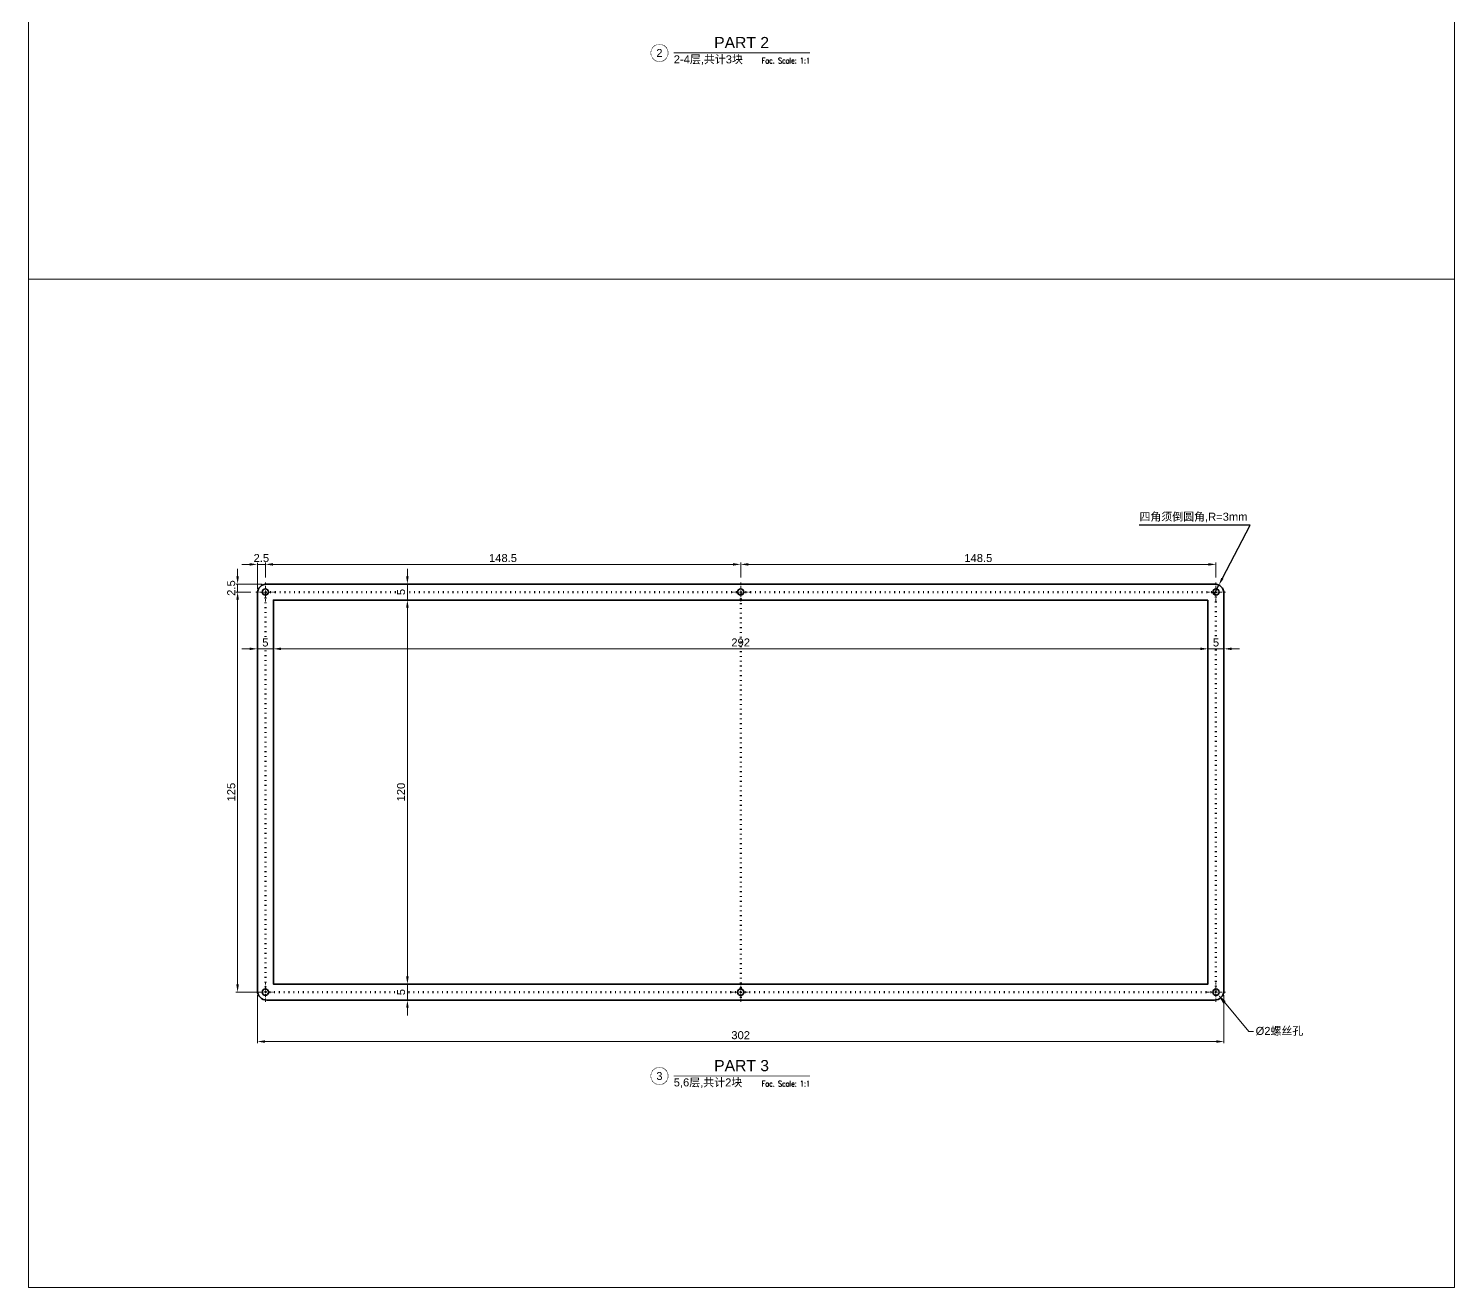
# Model space of a CAD drawing. Header units: millimetres. Extents: x -71 to 919, y -720 to 251.
# Drawn here: x -71.5 to 374, y -720 to -326.7 of the extents above; entities that cross this region are included whole.
import ezdxf
from ezdxf import colors
from ezdxf.entities.mleader import LeaderData, LeaderLine
from ezdxf.enums import TextEntityAlignment as Align
from ezdxf.math import Vec2, Vec3

# ---------------------------------------------------------------- set-up
doc = ezdxf.new("R2010")
doc.units = ezdxf.units.MM
doc.header["$LTSCALE"] = 0.5
doc.set_wipeout_variables(frame=1)
doc.linetypes.add('CENTER-PISA', pattern=[11, 6, -2, 1, -2])
doc.linetypes.add('DOT-PISA', pattern=[3, 0.5, -2.5])
doc.layers.get('0').update_dxf_attribs({"linetype": 'CONTINUOUS', "lineweight": 13})
doc.layers.get('Defpoints').update_dxf_attribs({"linetype": 'CONTINUOUS', "lineweight": 13})
for name, color, linetype, lineweight in [('Aluminium-Elevation', 54, 'CONTINUOUS', 35), ('Axis', 7, 'CENTER-PISA', 13), ('Code', 7, 'CONTINUOUS', 13), ('Dimension', 153, 'CONTINUOUS', 13), ('Graphic', 7, 'CONTINUOUS', 13), ('Graphic_Dot', 4, 'DOT-PISA', 60)]:
    doc.layers.add(name, color=color, linetype=linetype, lineweight=lineweight)
doc.styles.add('_PISA-Std_1', font='arial.ttf')
doc.styles.add('_PISA-Std_2', font='simplex.shx')
doc.dimstyles.new('_Pisa-Eng_M', dxfattribs={"dimtxt": 2.5, "dimasz": 2.4, "dimexe": 0.55, "dimexo": 1.5, "dimgap": 0.7, "dimtad": 1, "dimdec": 1, "dimrnd": 0.5, "dimzin": 9, "dimdsep": 46, "dimtxsty": '_PISA-Std_1', "dimcen": 2.1, "dimclrd": 256, "dimclre": 256, "dimclrt": 7, "dimazin": 2, "dimtfac": 0.6, "dimtdec": 1, "dimtix": 1, "dimtmove": 0, "dimatfit": 2, "dimfxl": 1.4, "dimtfill": 1, "dimtzin": 9, "dimarcsym": 0})
doc.dimstyles.new('_Pisa-Eng_M$4', dxfattribs={"dimtxt": 2.5, "dimasz": 2.4, "dimexe": 0.55, "dimexo": 1.5, "dimgap": 0.7, "dimtad": 1, "dimtoh": 1, "dimdec": 1, "dimrnd": 0.5, "dimzin": 9, "dimdsep": 46, "dimtxsty": '_PISA-Std_1', "dimcen": 2.1, "dimclrd": 256, "dimclre": 256, "dimclrt": 7, "dimazin": 2, "dimtfac": 0.6, "dimtdec": 1, "dimtix": 1, "dimtmove": 0, "dimatfit": 2, "dimfxl": 1.4, "dimtfill": 1, "dimtzin": 9, "dimarcsym": 0})

# ---------------------------------------------------------------- blocks, each defined once
blk = doc.blocks.new('A$C258C4667')
at = {"layer": 'Aluminium-Elevation'}
blk.add_circle((0, 0), 1, dxfattribs=at)
at = {"layer": 'Axis', "ltscale": 0.25}
for p, q in [((-3, 0), (3, 0)), ((0, -3), (0, 3))]:
    blk.add_line(p, q, dxfattribs=at)
blk = doc.blocks.new('*D120')
at = {"layer": 'Defpoints', "color": 0, "transparency": 16777216}
for p in [(-2.5, 0.5), (299.5, 0.5), (299.5, -15.44)]:
    blk.add_point(p, dxfattribs=at)
at = {"layer": 'Dimension', "linetype": 'ByBlock', "lineweight": -2, "transparency": 16777216}
for p, q in [((-2.5, -1), (-2.5, -15.99)), ((299.5, -1), (299.5, -15.99)), ((-0.1, -15.44), (297.1, -15.44))]:
    blk.add_line(p, q, dxfattribs=at)
at = {"layer": 'Dimension', "transparency": 16777216}
for points in [[(-0.1, -15.04), (-0.1, -15.84), (-2.5, -15.44)], [(297.1, -15.04), (297.1, -15.84), (299.5, -15.44)]]:
    blk.add_solid(points, dxfattribs=at)
at = {"layer": 'Dimension', "color": 7, "transparency": 16777216, "insert": (148.5, -13.47), "char_height": 2.5, "attachment_point": 5, "style": '_PISA-Std_1', "bg_fill": 3, "box_fill_scale": 1.1, "bg_fill_color": 256, "bg_fill_true_color": 13158600, "bg_fill_transparency": 0}
blk.add_mtext('302', dxfattribs=at)
blk = doc.blocks.new('*D121')
at = {"layer": 'Defpoints', "color": 0, "transparency": 16777216}
for p in [(0, 128), (-2.5, 124.5)]:
    blk.add_point(p, dxfattribs=at)
at = {"layer": 'Dimension', "linetype": 'ByBlock', "lineweight": -2, "transparency": 16777216}
for p, q in [((-2.5, 126), (-2.5, 134.18)), ((0, 129.5), (0, 134.18)), ((-4.9, 133.63), (-7.3, 133.63)), ((-2.5, 133.63), (0, 133.63)), ((2.4, 133.63), (4.8, 133.63))]:
    blk.add_line(p, q, dxfattribs=at)
at = {"layer": 'Dimension', "transparency": 16777216}
for points in [[(-4.9, 134.03), (-4.9, 133.23), (-2.5, 133.63)], [(2.4, 134.03), (2.4, 133.23), (0, 133.63)]]:
    blk.add_solid(points, dxfattribs=at)
at = {"layer": 'Dimension', "color": 7, "transparency": 16777216, "insert": (-1.25, 135.61), "char_height": 2.5, "attachment_point": 5, "style": '_PISA-Std_1', "bg_fill": 3, "box_fill_scale": 1.1, "bg_fill_color": 256, "bg_fill_true_color": 13158600, "bg_fill_transparency": 0}
blk.add_mtext('2.5', dxfattribs=at)
at = {"layer": 'Defpoints', "color": 0, "transparency": 16777216}
blk.add_point((0, 133.63), dxfattribs=at)
blk = doc.blocks.new('*D122')
at = {"layer": 'Defpoints', "color": 0, "transparency": 16777216}
for p in [(148.5, 133.63), (0, 128), (148.5, 128)]:
    blk.add_point(p, dxfattribs=at)
at = {"layer": 'Dimension', "linetype": 'ByBlock', "lineweight": -2, "transparency": 16777216}
for p, q in [((0, 129.5), (0, 134.18)), ((148.5, 129.5), (148.5, 134.18)), ((2.4, 133.63), (146.1, 133.63))]:
    blk.add_line(p, q, dxfattribs=at)
at = {"layer": 'Dimension', "transparency": 16777216}
for points in [[(2.4, 134.03), (2.4, 133.23), (0, 133.63)], [(146.1, 134.03), (146.1, 133.23), (148.5, 133.63)]]:
    blk.add_solid(points, dxfattribs=at)
at = {"layer": 'Dimension', "color": 7, "transparency": 16777216, "insert": (74.25, 135.61), "char_height": 2.5, "attachment_point": 5, "style": '_PISA-Std_1', "bg_fill": 3, "box_fill_scale": 1.1, "bg_fill_color": 256, "bg_fill_true_color": 13158600, "bg_fill_transparency": 0}
blk.add_mtext('148.5', dxfattribs=at)
blk = doc.blocks.new('*D123')
at = {"layer": 'Defpoints', "color": 0, "transparency": 16777216}
for p in [(297, 133.63), (148.5, 128), (297, 128)]:
    blk.add_point(p, dxfattribs=at)
at = {"layer": 'Dimension', "linetype": 'ByBlock', "lineweight": -2, "transparency": 16777216}
for p, q in [((148.5, 129.5), (148.5, 134.18)), ((297, 129.5), (297, 134.18)), ((150.9, 133.63), (294.6, 133.63))]:
    blk.add_line(p, q, dxfattribs=at)
at = {"layer": 'Dimension', "transparency": 16777216}
for points in [[(150.9, 134.03), (150.9, 133.23), (148.5, 133.63)], [(294.6, 134.03), (294.6, 133.23), (297, 133.63)]]:
    blk.add_solid(points, dxfattribs=at)
at = {"layer": 'Dimension', "color": 7, "transparency": 16777216, "insert": (222.75, 135.61), "char_height": 2.5, "attachment_point": 5, "style": '_PISA-Std_1', "bg_fill": 3, "box_fill_scale": 1.1, "bg_fill_color": 256, "bg_fill_true_color": 13158600, "bg_fill_transparency": 0}
blk.add_mtext('148.5', dxfattribs=at)
blk = doc.blocks.new('*D124')
at = {"layer": 'Defpoints', "color": 0, "transparency": 16777216}
for p in [(-3, 125), (0.5, 127.5)]:
    blk.add_point(p, dxfattribs=at)
at = {"layer": 'Dimension', "linetype": 'ByBlock', "lineweight": -2, "transparency": 16777216}
for p, q in [((-8.67, 129.9), (-8.67, 132.3)), ((-1, 127.5), (-9.22, 127.5)), ((-4.5, 125), (-9.22, 125)), ((-8.67, 127.5), (-8.67, 125)), ((-8.67, 122.6), (-8.67, 120.2))]:
    blk.add_line(p, q, dxfattribs=at)
at = {"layer": 'Dimension', "transparency": 16777216}
for points in [[(-9.07, 129.9), (-8.27, 129.9), (-8.67, 127.5)], [(-9.07, 122.6), (-8.27, 122.6), (-8.67, 125)]]:
    blk.add_solid(points, dxfattribs=at)
at = {"layer": 'Dimension', "color": 7, "transparency": 16777216, "insert": (-10.65, 126.25), "char_height": 2.5, "attachment_point": 5, "rotation": 90, "style": '_PISA-Std_1', "bg_fill": 3, "box_fill_scale": 1.1, "bg_fill_color": 256, "bg_fill_true_color": 13158600, "bg_fill_transparency": 0}
blk.add_mtext('2.5', dxfattribs=at)
at = {"layer": 'Defpoints', "color": 0, "transparency": 16777216}
blk.add_point((-8.67, 125), dxfattribs=at)
blk = doc.blocks.new('*D125')
at = {"layer": 'Defpoints', "color": 0, "transparency": 16777216}
for p in [(-3, 125), (-8.67, 0), (0, 0)]:
    blk.add_point(p, dxfattribs=at)
at = {"layer": 'Dimension', "linetype": 'ByBlock', "lineweight": -2, "transparency": 16777216}
for p, q in [((-4.5, 125), (-9.22, 125)), ((-8.67, 122.6), (-8.67, 2.4)), ((-1.5, 0), (-9.22, 0))]:
    blk.add_line(p, q, dxfattribs=at)
at = {"layer": 'Dimension', "transparency": 16777216}
for points in [[(-9.07, 122.6), (-8.27, 122.6), (-8.67, 125)], [(-9.07, 2.4), (-8.27, 2.4), (-8.67, 0)]]:
    blk.add_solid(points, dxfattribs=at)
at = {"layer": 'Dimension', "color": 7, "transparency": 16777216, "insert": (-10.65, 62.5), "char_height": 2.5, "attachment_point": 5, "rotation": 90, "style": '_PISA-Std_1', "bg_fill": 3, "box_fill_scale": 1.1, "bg_fill_color": 256, "bg_fill_true_color": 13158600, "bg_fill_transparency": 0}
blk.add_mtext('125', dxfattribs=at)
blk = doc.blocks.new('*D126')
at = {"layer": 'Defpoints', "color": 0, "transparency": 16777216}
for p in [(-2.5, 122.5), (2.5, 122.5)]:
    blk.add_point(p, dxfattribs=at)
at = {"layer": 'Dimension', "linetype": 'ByBlock', "lineweight": -2, "transparency": 16777216}
for p, q in [((-2.5, 121), (-2.5, 106.7)), ((2.5, 121), (2.5, 106.7)), ((-4.9, 107.25), (-7.3, 107.25)), ((2.5, 107.25), (-2.5, 107.25)), ((4.9, 107.25), (7.3, 107.25))]:
    blk.add_line(p, q, dxfattribs=at)
at = {"layer": 'Dimension', "transparency": 16777216}
for points in [[(-4.9, 107.65), (-4.9, 106.85), (-2.5, 107.25)], [(4.9, 107.65), (4.9, 106.85), (2.5, 107.25)]]:
    blk.add_solid(points, dxfattribs=at)
at = {"layer": 'Dimension', "color": 7, "transparency": 16777216, "insert": (0, 109.22), "char_height": 2.5, "attachment_point": 5, "style": '_PISA-Std_1', "bg_fill": 3, "box_fill_scale": 1.1, "bg_fill_color": 256, "bg_fill_true_color": 13158600, "bg_fill_transparency": 0}
blk.add_mtext('5', dxfattribs=at)
at = {"layer": 'Defpoints', "color": 0, "transparency": 16777216}
blk.add_point((-2.5, 107.25), dxfattribs=at)
blk = doc.blocks.new('*D127')
at = {"layer": 'Defpoints', "color": 0, "transparency": 16777216}
for p in [(34.5, 127.5), (34.5, 122.5)]:
    blk.add_point(p, dxfattribs=at)
at = {"layer": 'Dimension', "linetype": 'ByBlock', "lineweight": -2, "transparency": 16777216}
for p, q in [((44.38, 129.9), (44.38, 132.3)), ((36, 127.5), (44.93, 127.5)), ((44.38, 127.5), (44.38, 122.5)), ((36, 122.5), (44.93, 122.5)), ((44.38, 120.1), (44.38, 117.7))]:
    blk.add_line(p, q, dxfattribs=at)
at = {"layer": 'Dimension', "transparency": 16777216}
for points in [[(43.98, 129.9), (44.78, 129.9), (44.38, 127.5)], [(43.98, 120.1), (44.78, 120.1), (44.38, 122.5)]]:
    blk.add_solid(points, dxfattribs=at)
at = {"layer": 'Dimension', "color": 7, "transparency": 16777216, "insert": (42.4, 125), "char_height": 2.5, "attachment_point": 5, "rotation": 90, "style": '_PISA-Std_1', "bg_fill": 3, "box_fill_scale": 1.1, "bg_fill_color": 256, "bg_fill_true_color": 13158600, "bg_fill_transparency": 0}
blk.add_mtext('5', dxfattribs=at)
at = {"layer": 'Defpoints', "color": 0, "transparency": 16777216}
blk.add_point((44.38, 122.5), dxfattribs=at)
blk = doc.blocks.new('*D128')
at = {"layer": 'Defpoints', "color": 0, "transparency": 16777216}
for p in [(34.5, 122.5), (35.62, 2.5), (44.38, 2.5)]:
    blk.add_point(p, dxfattribs=at)
at = {"layer": 'Dimension', "linetype": 'ByBlock', "lineweight": -2, "transparency": 16777216}
for p, q in [((36, 122.5), (44.93, 122.5)), ((44.38, 120.1), (44.38, 4.9)), ((37.12, 2.5), (44.93, 2.5))]:
    blk.add_line(p, q, dxfattribs=at)
at = {"layer": 'Dimension', "transparency": 16777216}
for points in [[(43.98, 120.1), (44.78, 120.1), (44.38, 122.5)], [(43.98, 4.9), (44.78, 4.9), (44.38, 2.5)]]:
    blk.add_solid(points, dxfattribs=at)
at = {"layer": 'Dimension', "color": 7, "transparency": 16777216, "insert": (42.4, 62.5), "char_height": 2.5, "attachment_point": 5, "rotation": 90, "style": '_PISA-Std_1', "bg_fill": 3, "box_fill_scale": 1.1, "bg_fill_color": 256, "bg_fill_true_color": 13158600, "bg_fill_transparency": 0}
blk.add_mtext('120', dxfattribs=at)
blk = doc.blocks.new('*D129')
at = {"layer": 'Defpoints', "color": 0, "transparency": 16777216}
for p in [(2.5, 122.5), (294.5, 122.5), (294.5, 107.25)]:
    blk.add_point(p, dxfattribs=at)
at = {"layer": 'Dimension', "linetype": 'ByBlock', "lineweight": -2, "transparency": 16777216}
for p, q in [((2.5, 121), (2.5, 106.7)), ((294.5, 121), (294.5, 106.7)), ((4.9, 107.25), (292.1, 107.25))]:
    blk.add_line(p, q, dxfattribs=at)
at = {"layer": 'Dimension', "transparency": 16777216}
for points in [[(4.9, 107.65), (4.9, 106.85), (2.5, 107.25)], [(292.1, 107.65), (292.1, 106.85), (294.5, 107.25)]]:
    blk.add_solid(points, dxfattribs=at)
at = {"layer": 'Dimension', "color": 7, "transparency": 16777216, "insert": (148.5, 109.23), "char_height": 2.5, "attachment_point": 5, "style": '_PISA-Std_1', "bg_fill": 3, "box_fill_scale": 1.1, "bg_fill_color": 256, "bg_fill_true_color": 13158600, "bg_fill_transparency": 0}
blk.add_mtext('292', dxfattribs=at)
blk = doc.blocks.new('*D130')
at = {"layer": 'Defpoints', "color": 0, "transparency": 16777216}
for p in [(35.62, 2.5), (35.62, -2.5)]:
    blk.add_point(p, dxfattribs=at)
at = {"layer": 'Dimension', "linetype": 'ByBlock', "lineweight": -2, "transparency": 16777216}
for p, q in [((44.38, 4.9), (44.38, 7.3)), ((37.12, 2.5), (44.93, 2.5)), ((44.38, 2.5), (44.38, -2.5)), ((37.12, -2.5), (44.93, -2.5)), ((44.38, -4.9), (44.38, -7.3))]:
    blk.add_line(p, q, dxfattribs=at)
at = {"layer": 'Dimension', "transparency": 16777216}
for points in [[(43.98, 4.9), (44.78, 4.9), (44.38, 2.5)], [(43.98, -4.9), (44.78, -4.9), (44.38, -2.5)]]:
    blk.add_solid(points, dxfattribs=at)
at = {"layer": 'Dimension', "color": 7, "transparency": 16777216, "insert": (42.4, 0), "char_height": 2.5, "attachment_point": 5, "rotation": 90, "style": '_PISA-Std_1', "bg_fill": 3, "box_fill_scale": 1.1, "bg_fill_color": 256, "bg_fill_true_color": 13158600, "bg_fill_transparency": 0}
blk.add_mtext('5', dxfattribs=at)
at = {"layer": 'Defpoints', "color": 0, "transparency": 16777216}
blk.add_point((44.38, -2.5), dxfattribs=at)
blk = doc.blocks.new('*D131')
at = {"layer": 'Defpoints', "color": 0, "transparency": 16777216}
for p in [(294.5, 122.5), (299.5, 122.5)]:
    blk.add_point(p, dxfattribs=at)
at = {"layer": 'Dimension', "linetype": 'ByBlock', "lineweight": -2, "transparency": 16777216}
for p, q in [((294.5, 121), (294.5, 106.7)), ((299.5, 121), (299.5, 106.7)), ((292.1, 107.25), (289.7, 107.25)), ((294.5, 107.25), (299.5, 107.25)), ((301.9, 107.25), (304.3, 107.25))]:
    blk.add_line(p, q, dxfattribs=at)
at = {"layer": 'Dimension', "transparency": 16777216}
for points in [[(292.1, 107.65), (292.1, 106.85), (294.5, 107.25)], [(301.9, 107.65), (301.9, 106.85), (299.5, 107.25)]]:
    blk.add_solid(points, dxfattribs=at)
at = {"layer": 'Dimension', "color": 7, "transparency": 16777216, "insert": (297, 109.22), "char_height": 2.5, "attachment_point": 5, "style": '_PISA-Std_1', "bg_fill": 3, "box_fill_scale": 1.1, "bg_fill_color": 256, "bg_fill_true_color": 13158600, "bg_fill_transparency": 0}
blk.add_mtext('5', dxfattribs=at)
at = {"layer": 'Defpoints', "color": 0, "transparency": 16777216}
blk.add_point((299.5, 107.25), dxfattribs=at)
blk = doc.blocks.new('*D118')
at = {"layer": 'Defpoints', "color": 0, "transparency": 16777216}
for p in [(299, -503.22), (300.39, -500.56)]:
    blk.add_point(p, dxfattribs=at)
at = {"layer": 'Dimension', "linetype": 'ByBlock', "lineweight": -2, "transparency": 16777216}
for p, q in [((310.15, -481.83), (275.52, -481.83)), ((301.5, -498.43), (310.15, -481.83)), ((299, -503.22), (300.39, -500.56))]:
    blk.add_line(p, q, dxfattribs=at)
at = {"layer": 'Dimension', "transparency": 16777216}
blk.add_solid([(301.14, -498.25), (301.85, -498.62), (300.39, -500.56)], dxfattribs=at)
at = {"layer": 'Dimension', "color": 7, "transparency": 16777216, "insert": (292.48, -479.41), "char_height": 2.5, "attachment_point": 5, "style": '_PISA-Std_1', "bg_fill": 3, "box_fill_scale": 1.1, "bg_fill_color": 256, "bg_fill_true_color": 13158600, "bg_fill_transparency": 0}
blk.add_mtext('{\\fSimSun|b0|i0|c134|p2;四角须倒圆角},R=3mm', dxfattribs=at)
blk = doc.blocks.new('*U133')
at = {"color": 122, "linetype": 'ByBlock', "const_width": 0.3}
blk.add_lwpolyline([(21.3, 0), (-21.3, 0)], dxfattribs=at)
at = {"color": 7, "linetype": 'ByBlock', "style": '_PISA-Std_1'}
blk.add_attdef('SECTION-FACTORY-DESCR.', text='', height=3.5, dxfattribs=at).set_placement((-0.1, 1.49), align=Align.CENTER)
at = {"color": 7, "linetype": 'ByBlock', "style": '_PISA-Std_2', "width": 0.7}
blk.add_attdef('SECTION-FACTORY-SEC.-DESCR.', (-21.3, -4), '', height=2.5, dxfattribs=at)
blk.add_attdef('FACTORY-SECTION-SCALE', text='', height=1.8, dxfattribs=at).set_placement((21.3, -1.5), align=Align.TOP_RIGHT)
blk = doc.blocks.new('GRID1')
at = {"color": 122, "linetype": 'ByBlock', "const_width": 0.188}
blk.add_lwpolyline([(-7.5, 0, 1), (7.5, 0, 1)], format="xyb", close=True, dxfattribs=at)
at = {"color": 122}
blk.add_circle((0, 0), 7.5, dxfattribs=at)
at = {"color": 255}
blk.add_wipeout([(7.5, 0), (7.3, 1.6), (6.9, 3), (6.1, 4.4), (5, 5.6), (3.8, 6.5), (2.3, 7.1), (0.8, 7.5), (-0.8, 7.5), (-2.3, 7.1), (-3.8, 6.5), (-5, 5.6), (-6.1, 4.4), (-6.9, 3.1), (-7.3, 1.6), (-7.5, 0), (-7.3, -1.6), (-6.9, -3.1), (-6.1, -4.4), (-5, -5.6), (-3.8, -6.5), (-2.3, -7.1), (-0.8, -7.5), (0.8, -7.5), (2.3, -7.1), (3.7, -6.5), (5, -5.6), (6.1, -4.4), (6.9, -3.1), (7.3, -1.6)], dxfattribs=at)
at = {"color": 7, "style": '_PISA-Std_1', "flags": 8}
blk.add_attdef('GRID', text='', height=7, dxfattribs=at).set_placement((0, 0), align=Align.MIDDLE_CENTER)
blk = doc.blocks.new('A$C5E394BCA')
at = {"layer": 'Dimension'}
dim = blk.add_linear_dim(base=(299.5, -15.44), p1=(-2.5, 0.5), p2=(299.5, 0.5), dimstyle='_Pisa-Eng_M', dxfattribs=at)
dim.commit()
dim.dimension.update_dxf_attribs({"geometry": '*D120', "text_midpoint": (148.5, -13.47)})
at = {"layer": 'Graphic_Dot'}
blk.add_lwpolyline([(0, 125), (297, 125), (297, 0), (0, 0)], close=True, dxfattribs=at)
at = {"layer": 'Code'}
ml = blk.add_multileader_mtext('Standard', dxfattribs=at)
ml.set_content('%%C2{\\fSimSun|b0|i0|c134|p2;螺丝孔}', color=256, style='_PISA-Std_1')
ml.set_leader_properties(color=256, linetype='ByLayer', lineweight=-1)
ml.build(insert=Vec2(0, 0))
ml.multileader.update_dxf_attribs({"dogleg_length": 1.4, "arrow_head_size": 3.15})
ctx = ml.context
ctx.base_point, ctx.char_height, ctx.arrow_head_size, ctx.landing_gap_size, ctx.plane_origin = Vec3(308.68, -12.29), 2.5, 3.15, 0.7, Vec3(297.63, -0.77)
notes = []
notes.append((ctx, [(0, (1, 1, 0), (307.28, -12.29), (1, 0), 1.4, [(0, [(297.63, -0.77)], 0, [])])]))
ctx.mtext.insert, ctx.mtext.flow_direction = Vec3(309.38, -10.87), 5
for ctx, leaders in notes:
    for number, flags, end, landing, length, lines in leaders:
        leader = LeaderData()
        leader.index, (leader.has_last_leader_line, leader.has_dogleg_vector, leader.attachment_direction) = number, flags
        leader.last_leader_point, leader.dogleg_vector, leader.dogleg_length = Vec3(end), Vec3(landing), length
        for number, points, colour, breaks in lines:
            line = LeaderLine()
            line.index, line.vertices, line.color, line.breaks = number, Vec3.list(points), colors.encode_raw_color(colour), breaks
            leader.lines.append(line)
        ctx.leaders.append(leader)
at = {"layer": 'Dimension'}
dim = blk.add_linear_dim(base=(0, 133.63), p1=(-2.5, 124.5), p2=(0, 128), dimstyle='_Pisa-Eng_M', dxfattribs=at)
dim.commit()
dim.dimension.update_dxf_attribs({"geometry": '*D121', "text_midpoint": (-1.25, 135.61)})
dim = blk.add_linear_dim(base=(148.5, 133.63), p1=(0, 128), p2=(148.5, 128), dimstyle='_Pisa-Eng_M', dxfattribs=at)
dim.commit()
dim.dimension.update_dxf_attribs({"geometry": '*D122', "text_midpoint": (74.25, 135.61)})
dim = blk.add_linear_dim(base=(297, 133.63), p1=(148.5, 128), p2=(297, 128), dimstyle='_Pisa-Eng_M', dxfattribs=at)
dim.commit()
dim.dimension.update_dxf_attribs({"geometry": '*D123', "text_midpoint": (222.75, 135.61)})
for base, p1, p2, picture, middle in [((-8.67, 125), (0.5, 127.5), (-3, 125), '*D124', (-10.65, 126.25)), ((44.38, 122.5), (34.5, 127.5), (34.5, 122.5), '*D127', (42.4, 125))]:
    dim = blk.add_linear_dim(base=base, p1=p1, p2=p2, angle=90, dimstyle='_Pisa-Eng_M', dxfattribs=at)
    dim.commit()
    dim.dimension.update_dxf_attribs({"geometry": picture, "text_midpoint": middle})
for base, p1, p2, picture, middle in [((-8.67, 0), (-3, 125), (0, 0), '*D125', (-10.65, 62.5)), ((44.38, 2.5), (34.5, 122.5), (35.62, 2.5), '*D128', (42.4, 62.5))]:
    dim = blk.add_linear_dim(base=base, p1=p1, p2=p2, angle=90, dimstyle='_Pisa-Eng_M', dxfattribs=at)
    dim.commit()
    dim.dimension.update_dxf_attribs({"geometry": picture, "text_midpoint": middle})
dim = blk.add_linear_dim(base=(-2.5, 107.25), p1=(2.5, 122.5), p2=(-2.5, 122.5), dimstyle='_Pisa-Eng_M', dxfattribs=at)
dim.commit()
dim.dimension.update_dxf_attribs({"geometry": '*D126', "text_midpoint": (0, 109.22)})
dim = blk.add_linear_dim(base=(44.38, -2.5), p1=(35.62, 2.5), p2=(35.62, -2.5), angle=90, dimstyle='_Pisa-Eng_M', dxfattribs=at)
dim.commit()
dim.dimension.update_dxf_attribs({"geometry": '*D130', "text_midpoint": (42.4, 0)})
dim = blk.add_linear_dim(base=(294.5, 107.25), p1=(2.5, 122.5), p2=(294.5, 122.5), dimstyle='_Pisa-Eng_M', dxfattribs=at)
dim.commit()
dim.dimension.update_dxf_attribs({"geometry": '*D129', "text_midpoint": (148.5, 109.23)})
dim = blk.add_linear_dim(base=(299.5, 107.25), p1=(294.5, 122.5), p2=(299.5, 122.5), dimstyle='_Pisa-Eng_M', dxfattribs=at)
dim.commit()
dim.dimension.update_dxf_attribs({"geometry": '*D131', "text_midpoint": (297, 109.22)})

msp = doc.modelspace()

# ---------------------------------------------------------------- linework, layer by layer
at = {"layer": 'Aluminium-Elevation'}
msp.add_lwpolyline([(3, -630.22), (299, -630.22, 0.414214), (302, -627.22), (302, -503.22, 0.414214), (299, -500.22), (3, -500.22, 0.414214), (0, -503.22), (0, -627.22, 0.414214)], format="xyb", close=True, dxfattribs=at)
msp.add_lwpolyline([(297, -505.22), (297, -625.22), (5, -625.22), (5, -505.22)], close=True, dxfattribs=at)
at = {"layer": 'Defpoints'}
msp.add_lwpolyline([(-71.49, -90), (374.01, -90), (374.01, -405), (-71.49, -405)], close=True, dxfattribs=at)

# ---------------------------------------------------------------- block references
at = {"layer": 'Code'}
ref = msp.add_blockref('*U133', (151.39, -334.29), dxfattribs=at)
ref.add_attrib('SECTION-FACTORY-DESCR.', 'PART 2', dxfattribs={"layer": '0', "color": 7, "linetype": 'ByBlock', "height": 3.5, "style": '_PISA-Std_1'}).set_placement((151.29, -332.79), align=Align.CENTER)
ref.add_attrib('SECTION-FACTORY-SEC.-DESCR.', '2-4层,共计3块', dxfattribs={"layer": '0', "color": 7, "linetype": 'ByBlock', "height": 2.5, "style": '_PISA-Std_1'}).set_placement((130.09, -338.29), align=Align.BOTTOM_LEFT)
ref.add_attrib('FACTORY-SECTION-SCALE', 'Fac. Scale: 1:1', dxfattribs={"layer": '0', "color": 7, "linetype": 'ByBlock', "height": 1.8, "style": '_PISA-Std_2', "width": 0.7}).set_placement((172.69, -335.79), align=Align.TOP_RIGHT)
ref = msp.add_blockref('*U133', (151.39, -653.93), dxfattribs=at)
ref.add_attrib('SECTION-FACTORY-DESCR.', 'PART 3', dxfattribs={"layer": '0', "color": 7, "linetype": 'ByBlock', "height": 3.5, "style": '_PISA-Std_1'}).set_placement((151.29, -652.43), align=Align.CENTER)
ref.add_attrib('SECTION-FACTORY-SEC.-DESCR.', '5,6层,共计2块', dxfattribs={"layer": '0', "color": 7, "linetype": 'ByBlock', "height": 2.5, "style": '_PISA-Std_1'}).set_placement((130.09, -657.93), align=Align.BOTTOM_LEFT)
ref.add_attrib('FACTORY-SECTION-SCALE', 'Fac. Scale: 1:1', dxfattribs={"layer": '0', "color": 7, "linetype": 'ByBlock', "height": 1.8, "style": '_PISA-Std_2', "width": 0.7}).set_placement((172.69, -655.43), align=Align.TOP_RIGHT)
at = {"layer": 'Graphic'}
for p in [(2.5, -502.72), (151, -502.72), (299.5, -502.72), (2.5, -627.72), (151, -627.72), (299.5, -627.72)]:
    msp.add_blockref('A$C258C4667', p, dxfattribs=at)

# ---------------------------------------------------------------- next in the draw order: block references
msp.add_blockref('A$C5E394BCA', (2.5, -627.72))
at = {"layer": 'Code', "xscale": 0.35, "yscale": 0.35, "zscale": 0.35}
msp.add_blockref('GRID1', (125.63, -334.29), dxfattribs=at).add_auto_attribs({'GRID': '2'})

# ---------------------------------------------------------------- next in the draw order: linework, layer by layer
at = {"layer": 'Defpoints'}
msp.add_lwpolyline([(-71.49, -405), (374.01, -405), (374.01, -720), (-71.49, -720)], close=True, dxfattribs=at)
at = {"layer": 'Graphic_Dot'}
msp.add_line((151, -500.22), (151, -630.22), dxfattribs=at)

# ---------------------------------------------------------------- next in the draw order: block references
at = {"layer": 'Code', "xscale": 0.35, "yscale": 0.35, "zscale": 0.35}
msp.add_blockref('GRID1', (125.63, -653.93), dxfattribs=at).add_auto_attribs({'GRID': '3'})

# ---------------------------------------------------------------- next in the draw order: dimensions: what is measured, and where the dimension line sits
at = {"layer": 'Dimension'}
dim = msp.add_radius_dim(center=(299, -503.22), mpoint=(300.39, -500.56), text='{\\fSimSun|b0|i0|c134|p2;四角须倒圆角},R=3mm', dimstyle='_Pisa-Eng_M$4', dxfattribs=at)
dim.commit()
dim.dimension.update_dxf_attribs({"geometry": '*D118', "text_midpoint": (292.48, -481.83), "dimtype": 164})

doc.saveas('drawing.dxf')
